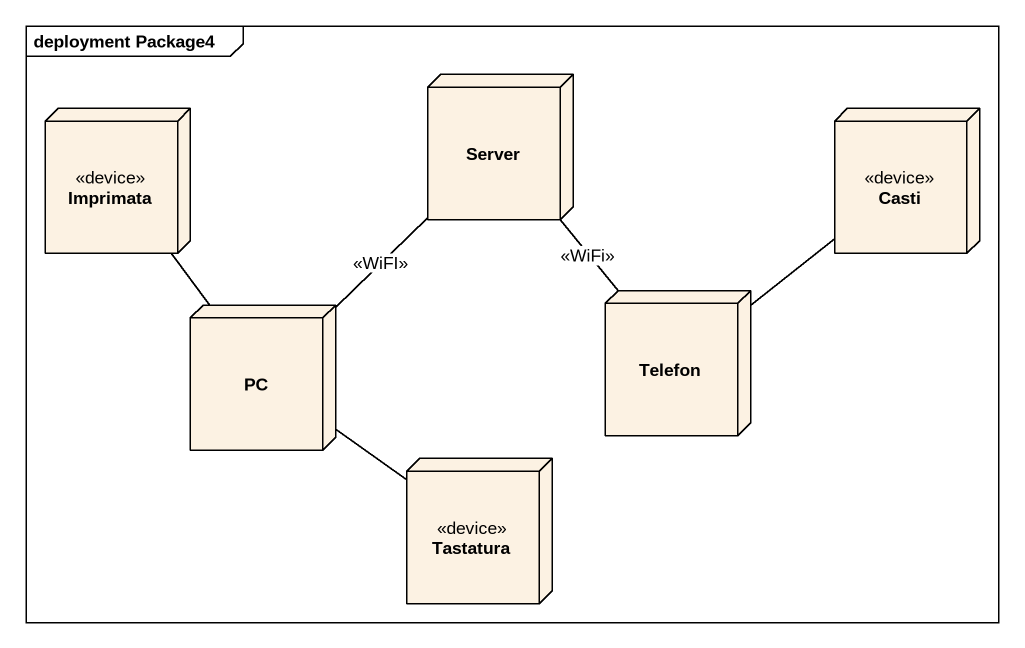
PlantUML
@startuml
mainframe deployment Package4
node Imprimata <<device>>
node Server
node Casti <<device>>
node Telefon
node PC
node Tastatura <<device>>
Server -- Telefon : <<WiFi>>
Server -- PC : <<WiFI>>
Telefon -up- Casti
PC -up- Imprimata
PC -- Tastatura
@enduml
